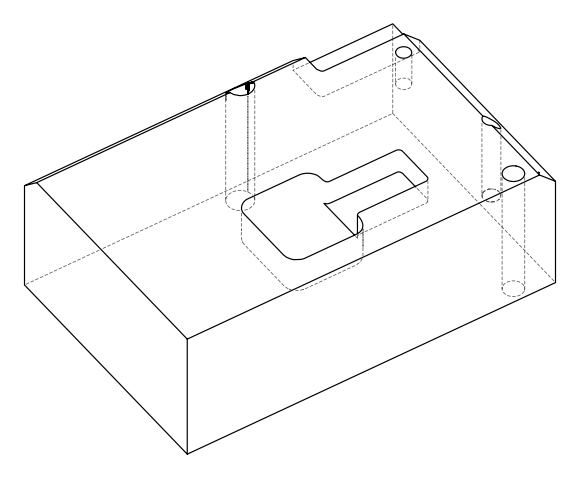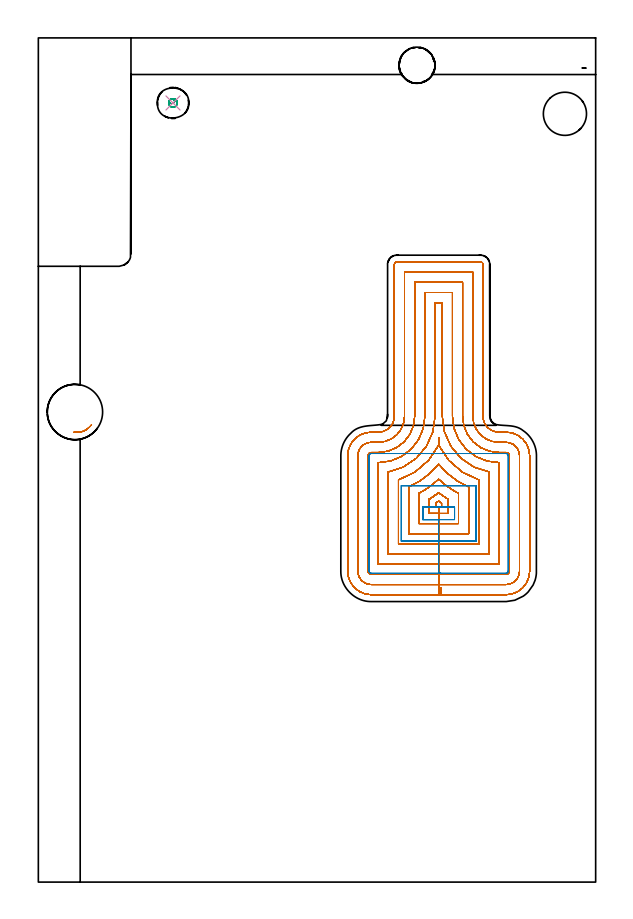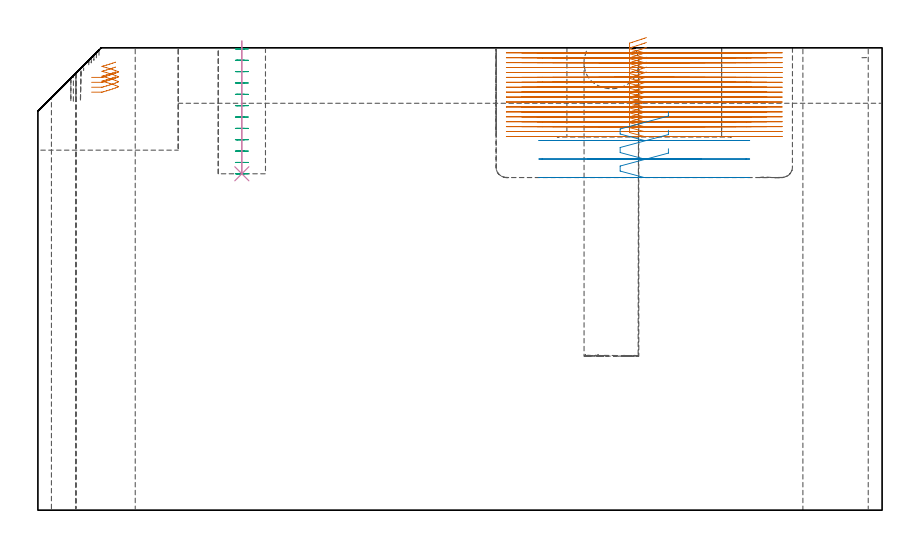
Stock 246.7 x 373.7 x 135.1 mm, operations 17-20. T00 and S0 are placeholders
(PLAN: 20 operations, 16 tool changes, 132.9 min)
(1 SPOT_DRILL | STEP1HOLE | NXT0321_9005460120000 | 0.05 min | 182 mm3)
(2 SPOT_DRILL_1 | STEP1HOLE_1 | NXT0321_9005460120000 | 0.05 min | 183 mm3)
(3 SPOT_DRILL_2 | STEP1POCKET | NXT0321_9005460120000 | 0.03 min | 3 mm3)
(4 DRILL_BLIND_HOLE_INTO_CENTER | STEP1HOLE | NXT0301_092 | 0.08 min | 1730 mm3)
(5 GUN_DRILL_THROUGH_HOLE | STEP1HOLE | UGT0307_009 | 0.67 min | 13352 mm3)
(6 DRILL_TO_ENLARGE_THROUGH_HOLE | STEP1HOLE | UGT0301_258 | 0.58 min | 23397 mm3)
(7 DRILL_BLIND_HOLE_INTO_CENTER_1 | STEP1HOLE_1 | NXT0301_035 | 0.05 min | 208 mm3)
(8 GUN_DRILL_THROUGH_HOLE_1 | STEP1HOLE_1 | UGT0307_002 | 0.61 min | 3529 mm3)
(9 SPADE_DRILL_TO_ENLARGE_THROUGH_HOLE | STEP1HOLE_1 | UGT0306_006 | 0.57 min | 21522 mm3)
(10 DRILL_TO_ENLARGE_THROUGH_HOLE_1 | STEP1HOLE_1 | UGT0301_058 | 0.59 min | 38191 mm3)
(11 DRILL_BLIND_HOLE_INTO_CENTER_2 | STEP1POCKET | NXT0301_065 | 0.37 min | 6148 mm3)
(12 DRILL_TO_ENLARGE_BLIND_HOLE | STEP1POCKET | UGT0301_375 | 0.37 min | 9744 mm3)
(13 BORE_BLIND_HOLE | STEP1POCKET | UGT0332_065 | 0.37 min | 2192 mm3)
(14 AREA_MILL | FG_CHAMFER_SURFACE | UGT0205_001 | 10.01 min | 27085 mm3)
(15 AREA_MILL_1 | FG_CHAMFER_SURFACE_1 | UGT0205_001 | 15.01 min | 46143 mm3)
(16 MILL_CORNER_NOTCH_RECTANGULAR | CORNER_NOTCH_RECTANGULAR | NXT0201_013 | Follow Part, ap 2.5, ae 75% | 17.71 min | 121466 mm3)
(17 MILL_OPEN_POCKET | POCKET_OPEN | NXT0201_008 | Follow Part, ap 1.5, ae 75% | 81.84 min | 259077 mm3)
(18 MILL_RECTANGULAR_POCKET | POCKET_RECTANGULAR_STRAIGHT | NXT0201_007 | Follow Part, ap 6.25, ae 75% | 2.84 min | 78554 mm3)
(19 MILL_BLIND_HOLE_FROM_SOLID_MATERIAL | STEP1POCKET_1 | NXT0201_013 | Spiral | 0.92 min | 5491 mm3)
(20 BORE_BLIND_HOLE_1 | STEP1POCKET_1 | UGT0332_073 | 0.16 min | 3 mm3)
(TOOL NXT0321_9005460120000 | NC Spot Drill, 142deg, 12mm, Carbide, Uncoated | D12 PA142 FL30 Z2)
(TOOL NXT0301_092 | Carbide Drill 12.1mm [860.1-1210-061A1-MM 2214] | D12.1 PA140 FL77 Z2)
(TOOL UGT0307_009 | Gun Drill 12 mm | D12 PA130 FL24 Z1)
(TOOL UGT0301_258 | Twist Drill 19.1 mm | D19.1 PA118 FL140 Z2)
(TOOL NXT0301_035 | Carbide Drill 6.4mm [860.1-0640-032A1-MM 2214] | D6.4 PA140 FL53 Z2)
(TOOL UGT0307_002 | Gun Drill 6 mm | D6 PA130 FL24 Z1)
(TOOL UGT0306_006 | Spade Drill 15.5mm | D15.5 PA132 FL10 Z2)
(TOOL UGT0301_058 | Twist Drill 24.5 mm | D24.5 PA118 FL160 Z2)
(TOOL NXT0301_065 | Carbide Drill 9.4mm [860.1-0940-075A1-MM 2214] | D9.4 PA140 FL98 Z2)
(TOOL UGT0301_375 | Twist Drill Flat Bottom 15 mm | D15 PA180 FL120 Z2)
(TOOL UGT0332_065 | 16 mm Boring Bar Slip Fit | D16)
(TOOL UGT0205_001 | Chamfer Mill 20 x 3 x 45 deg. | D20 FL50 Z2)
(TOOL NXT0201_013 | ENDMILL 10mm | D10 FL30 Z4)
(TOOL NXT0201_008 | ENDMILL 6mm [2P460-0600-NA 1630] | D6 FL26 Z6)
(TOOL NXT0201_007 | ENDMILL 25mm [R216.25-25050GCK54P 1620] | D25 R3 FL54 Z5)
(TOOL UGT0332_073 | 13.8 mm Rough Boring Bar | D13.8)
(OP 17 MILL_OPEN_POCKET)
G17 G21 G94 G90
T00 M6
G54
G17 G0 G90 X177.825 Y171.922 S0 M3
G43 Z145.1 H1
Z138.1
G94 G1 X177.199 Y172.414 Z137.886 F250.
X176.471 Y171.841 Z137.638
X175.101 Y170.851 Z137.185
X173.693 Y169.915 Z136.732
X172.9 Y169.434 Z136.484
Y163.2 Z134.813
X177.2 Z133.661
Y166.2
X178.5 F500.
Y167.781
G2 X177.199 Y168.67 R46.
X175.9 Y167.782 R46.
G1 Y166.2
X177.2
Y163.2
X181.5
Y169.433
G2 X177.199 Y172.414 R43.
X172.9 Y169.434 R43.
G1 Y163.2
X177.2
Y158.7
X186.
Y172.061
G2 X177.199 Y178.366 R38.5
X168.4 Y172.062 R38.5
G1 Y158.7
X177.2
Y154.2
X190.5
Y174.908
G2 X177.2 Y185.023 R34.
X163.9 Y174.909 R34.
G1 Y154.2
X177.2
Y149.7
X195.
Y178.042
G2 X177.2 Y193.445 R29.5
G1 Y196.773
Y193.445
G2 X159.4 Y178.043 R29.5
G1 Y149.7
X177.2
Y145.2
X199.5
Y181.572
G2 X178.8 Y206.2 R25.
G1 Y256.5
X175.6
Y206.2
G2 X154.9 Y181.573 R25.
G1 Y145.2
X177.2
Y140.7
X204.
Y185.7
G2 X183.3 Y206.2 R20.5
G1 Y261.
X171.1
Y206.2
G2 X150.601 Y185.7 R20.5
G1 X150.4
Y140.7
X177.2
Y136.2
X207.
G3 X208.5 Y137.7 R1.5
G1 Y188.7
G3 X207. Y190.2 R1.5
G1 X203.8
G2 X187.8 Y206.2 R16.
G1 Y265.5
X166.6
Y206.2
G2 X150.601 Y190.2 R16.
G1 X147.4
G3 X145.9 Y188.7 R1.5
G1 Y137.7
G3 X147.4 Y136.2 R1.5
G1 X177.2
Y131.7
X207.
G3 X213. Y137.7 R6.
G1 Y188.7
G3 X207. Y194.7 R6.
G1 X203.8
G2 X192.3 Y206.2 R11.5
G1 Y270.
X162.1
Y206.2
G2 X150.6 Y194.7 R11.5
G1 X147.4
G3 X141.4 Y188.7 R6.
G1 Y137.7
G3 X147.4 Y131.7 R6.
G1 X177.2
Y127.2
X207.
G3 X217.5 Y137.7 R10.5
G1 Y188.7
G3 X207. Y199.2 R10.5
G1 X203.8
G2 X196.8 Y206.2 R7.
G1 Y273.5
G3 X195.8 Y274.5 R1.
G1 X158.6
G3 X157.6 Y273.5 R1.
G1 Y206.2
G2 X150.6 Y199.2 R7.
G1 X147.4
G3 X136.9 Y188.7 R10.5
G1 Y137.7
G3 X147.4 Y127.2 R10.5
G1 X177.2
X178.2
Y130.2 F250.
G0 X177.825 Y171.922 Z136.661
G1 X177.199 Y172.414 Z136.448
X176.471 Y171.841 Z136.199
X175.101 Y170.851 Z135.746
X173.693 Y169.915 Z135.293
X172.9 Y169.434 Z135.045
Y163.2 Z133.374
X177.2 Z132.222
Y166.2
X178.5 F500.
Y167.781
G2 X177.199 Y168.67 R46.
X175.9 Y167.782 R46.
G1 Y166.2
X177.2
Y163.2
X181.5
Y169.433
G2 X177.199 Y172.414 R43.
X172.9 Y169.434 R43.
G1 Y163.2
X177.2
Y158.7
X186.
Y172.061
G2 X177.199 Y178.366 R38.5
X168.4 Y172.062 R38.5
G1 Y158.7
X177.2
Y154.2
X190.5
Y174.908
G2 X177.2 Y185.023 R34.
X163.9 Y174.909 R34.
G1 Y154.2
X177.2
Y149.7
X195.
Y178.042
G2 X177.2 Y193.445 R29.5
G1 Y196.773
Y193.445
G2 X159.4 Y178.043 R29.5
G1 Y149.7
X177.2
Y145.2
X199.5
Y181.572
G2 X178.8 Y206.2 R25.
G1 Y256.5
X175.6
Y206.2
G2 X154.9 Y181.573 R25.
G1 Y145.2
X177.2
Y140.7
X204.
Y185.7
G2 X183.3 Y206.2 R20.5
G1 Y261.
X171.1
Y206.2
G2 X150.601 Y185.7 R20.5
G1 X150.4
Y140.7
X177.2
Y136.2
X207.
G3 X208.5 Y137.7 R1.5
G1 Y188.7
G3 X207. Y190.2 R1.5
G1 X203.8
G2 X187.8 Y206.2 R16.
G1 Y265.5
X166.6
Y206.2
G2 X150.601 Y190.2 R16.
G1 X147.4
G3 X145.9 Y188.7 R1.5
G1 Y137.7
G3 X147.4 Y136.2 R1.5
G1 X177.2
Y131.7
X207.
G3 X213. Y137.7 R6.
G1 Y188.7
G3 X207. Y194.7 R6.
G1 X203.8
G2 X192.3 Y206.2 R11.5
G1 Y270.
X162.1
Y206.2
G2 X150.6 Y194.7 R11.5
G1 X147.4
G3 X141.4 Y188.7 R6.
G1 Y137.7
G3 X147.4 Y131.7 R6.
G1 X177.2
Y127.2
X207.
G3 X217.5 Y137.7 R10.5
G1 Y188.7
G3 X207. Y199.2 R10.5
G1 X203.8
G2 X196.8 Y206.2 R7.
G1 Y273.5
G3 X195.8 Y274.5 R1.
G1 X158.6
G3 X157.6 Y273.5 R1.
G1 Y206.2
G2 X150.6 Y199.2 R7.
G1 X147.4
G3 X136.9 Y188.7 R10.5
G1 Y137.7
G3 X147.4 Y127.2 R10.5
G1 X177.2
X178.2
Y130.2 F250.
G0 X177.825 Y171.922 Z135.222
G1 X177.199 Y172.414 Z135.009
X176.471 Y171.841 Z134.76
X175.101 Y170.851 Z134.307
X173.693 Y169.915 Z133.854
X172.9 Y169.434 Z133.606
Y163.2 Z131.935
X177.2 Z130.783
Y166.2
X178.5 F500.
Y167.781
G2 X177.199 Y168.67 R46.
X175.9 Y167.782 R46.
G1 Y166.2
X177.2
Y163.2
X181.5
Y169.433
G2 X177.199 Y172.414 R43.
X172.9 Y169.434 R43.
G1 Y163.2
X177.2
Y158.7
X186.
Y172.061
G2 X177.199 Y178.366 R38.5
X168.4 Y172.062 R38.5
G1 Y158.7
X177.2
Y154.2
X190.5
Y174.908
G2 X177.2 Y185.023 R34.
X163.9 Y174.909 R34.
G1 Y154.2
X177.2
Y149.7
X195.
Y178.042
G2 X177.2 Y193.445 R29.5
G1 Y196.773
Y193.445
G2 X159.4 Y178.043 R29.5
G1 Y149.7
X177.2
Y145.2
X199.5
Y181.572
G2 X178.8 Y206.2 R25.
G1 Y256.5
X175.6
Y206.2
G2 X154.9 Y181.573 R25.
G1 Y145.2
X177.2
Y140.7
X204.
Y185.7
G2 X183.3 Y206.2 R20.5
G1 Y261.
X171.1
Y206.2
G2 X150.601 Y185.7 R20.5
G1 X150.4
Y140.7
X177.2
Y136.2
X207.
G3 X208.5 Y137.7 R1.5
G1 Y188.7
G3 X207. Y190.2 R1.5
G1 X203.8
G2 X187.8 Y206.2 R16.
G1 Y265.5
X166.6
Y206.2
G2 X150.601 Y190.2 R16.
G1 X147.4
G3 X145.9 Y188.7 R1.5
G1 Y137.7
G3 X147.4 Y136.2 R1.5
G1 X177.2
Y131.7
X207.
G3 X213. Y137.7 R6.
G1 Y188.7
G3 X207. Y194.7 R6.
G1 X203.8
G2 X192.3 Y206.2 R11.5
G1 Y270.
X162.1
Y206.2
G2 X150.6 Y194.7 R11.5
G1 X147.4
G3 X141.4 Y188.7 R6.
G1 Y137.7
G3 X147.4 Y131.7 R6.
G1 X177.2
Y127.2
X207.
G3 X217.5 Y137.7 R10.5
G1 Y188.7
G3 X207. Y199.2 R10.5
G1 X203.8
G2 X196.8 Y206.2 R7.
G1 Y273.5
G3 X195.8 Y274.5 R1.
G1 X158.6
G3 X157.6 Y273.5 R1.
G1 Y206.2
G2 X150.6 Y199.2 R7.
G1 X147.4
G3 X136.9 Y188.7 R10.5
G1 Y137.7
G3 X147.4 Y127.2 R10.5
G1 X177.2
X178.2
Y130.2 F250.
G0 X177.825 Y171.922 Z133.783
G1 X177.199 Y172.414 Z133.57
X176.471 Y171.841 Z133.321
X175.101 Y170.851 Z132.868
X173.693 Y169.915 Z132.416
X172.9 Y169.434 Z132.167
Y163.2 Z130.497
X177.2 Z129.344
Y166.2
X178.5 F500.
Y167.781
G2 X177.199 Y168.67 R46.
X175.9 Y167.782 R46.
G1 Y166.2
X177.2
Y163.2
X181.5
Y169.433
G2 X177.199 Y172.414 R43.
X172.9 Y169.434 R43.
G1 Y163.2
X177.2
Y158.7
X186.
Y172.061
G2 X177.199 Y178.366 R38.5
X168.4 Y172.062 R38.5
G1 Y158.7
X177.2
Y154.2
X190.5
Y174.908
G2 X177.2 Y185.023 R34.
X163.9 Y174.909 R34.
G1 Y154.2
X177.2
Y149.7
X195.
Y178.042
G2 X177.2 Y193.445 R29.5
G1 Y196.773
Y193.445
G2 X159.4 Y178.043 R29.5
G1 Y149.7
X177.2
Y145.2
X199.5
Y181.572
G2 X178.8 Y206.2 R25.
G1 Y256.5
X175.6
Y206.2
G2 X154.9 Y181.573 R25.
G1 Y145.2
X177.2
Y140.7
X204.
Y185.7
G2 X183.3 Y206.2 R20.5
G1 Y261.
X171.1
Y206.2
G2 X150.601 Y185.7 R20.5
G1 X150.4
Y140.7
X177.2
Y136.2
X207.
G3 X208.5 Y137.7 R1.5
G1 Y188.7
G3 X207. Y190.2 R1.5
G1 X203.8
G2 X187.8 Y206.2 R16.
G1 Y265.5
X166.6
Y206.2
G2 X150.601 Y190.2 R16.
G1 X147.4
G3 X145.9 Y188.7 R1.5
G1 Y137.7
G3 X147.4 Y136.2 R1.5
G1 X177.2
Y131.7
X207.
G3 X213. Y137.7 R6.
G1 Y188.7
G3 X207. Y194.7 R6.
G1 X203.8
G2 X192.3 Y206.2 R11.5
G1 Y270.
X162.1
Y206.2
G2 X150.6 Y194.7 R11.5
G1 X147.4
G3 X141.4 Y188.7 R6.
G1 Y137.7
G3 X147.4 Y131.7 R6.
G1 X177.2
Y127.2
X207.
G3 X217.5 Y137.7 R10.5
G1 Y188.7
G3 X207. Y199.2 R10.5
G1 X203.8
G2 X196.8 Y206.2 R7.
G1 Y273.5
G3 X195.8 Y274.5 R1.
G1 X158.6
G3 X157.6 Y273.5 R1.
G1 Y206.2
G2 X150.6 Y199.2 R7.
G1 X147.4
G3 X136.9 Y188.7 R10.5
G1 Y137.7
G3 X147.4 Y127.2 R10.5
G1 X177.2
X178.2
Y130.2 F250.
G0 X177.825 Y171.922 Z132.344
G1 X177.199 Y172.414 Z132.131
X176.471 Y171.841 Z131.882
X175.101 Y170.851 Z131.43
X173.693 Y169.915 Z130.977
X172.9 Y169.434 Z130.728
Y163.2 Z129.058
X177.2 Z127.905
Y166.2
X178.5 F500.
Y167.781
G2 X177.199 Y168.67 R46.
X175.9 Y167.782 R46.
G1 Y166.2
X177.2
Y163.2
X181.5
Y169.433
G2 X177.199 Y172.414 R43.
X172.9 Y169.434 R43.
G1 Y163.2
X177.2
Y158.7
X186.
Y172.061
G2 X177.199 Y178.366 R38.5
X168.4 Y172.062 R38.5
G1 Y158.7
X177.2
Y154.2
X190.5
Y174.908
G2 X177.2 Y185.023 R34.
X163.9 Y174.909 R34.
G1 Y154.2
X177.2
Y149.7
X195.
Y178.042
G2 X177.2 Y193.445 R29.5
G1 Y196.773
Y193.445
G2 X159.4 Y178.043 R29.5
G1 Y149.7
X177.2
Y145.2
X199.5
Y181.572
G2 X178.8 Y206.2 R25.
G1 Y256.5
X175.6
Y206.2
G2 X154.9 Y181.573 R25.
G1 Y145.2
X177.2
Y140.7
X204.
Y185.7
G2 X183.3 Y206.2 R20.5
G1 Y261.
X171.1
Y206.2
G2 X150.601 Y185.7 R20.5
G1 X150.4
Y140.7
X177.2
Y136.2
X207.
G3 X208.5 Y137.7 R1.5
G1 Y188.7
G3 X207. Y190.2 R1.5
G1 X203.8
G2 X187.8 Y206.2 R16.
G1 Y265.5
X166.6
Y206.2
G2 X150.601 Y190.2 R16.
G1 X147.4
G3 X145.9 Y188.7 R1.5
G1 Y137.7
G3 X147.4 Y136.2 R1.5
G1 X177.2
Y131.7
X207.
G3 X213. Y137.7 R6.
G1 Y188.7
G3 X207. Y194.7 R6.
G1 X203.8
G2 X192.3 Y206.2 R11.5
G1 Y270.
X162.1
Y206.2
G2 X150.6 Y194.7 R11.5
G1 X147.4
G3 X141.4 Y188.7 R6.
G1 Y137.7
G3 X147.4 Y131.7 R6.
G1 X177.2
Y127.2
X207.
G3 X217.5 Y137.7 R10.5
G1 Y188.7
G3 X207. Y199.2 R10.5
G1 X203.8
G2 X196.8 Y206.2 R7.
G1 Y273.5
G3 X195.8 Y274.5 R1.
G1 X158.6
G3 X157.6 Y273.5 R1.
G1 Y206.2
G2 X150.6 Y199.2 R7.
G1 X147.4
G3 X136.9 Y188.7 R10.5
G1 Y137.7
G3 X147.4 Y127.2 R10.5
G1 X177.2
X178.2
Y130.2 F250.
G0 X177.825 Y171.922 Z130.905
G1 X177.199 Y172.414 Z130.692
X176.471 Y171.841 Z130.444
X175.101 Y170.851 Z129.991
X173.693 Y169.915 Z129.538
X172.9 Y169.434 Z129.289
Y163.2 Z127.619
X177.2 Z126.467
Y166.2
X178.5 F500.
Y167.781
G2 X177.199 Y168.67 R46.
X175.9 Y167.782 R46.
G1 Y166.2
X177.2
Y163.2
X181.5
Y169.433
G2 X177.199 Y172.414 R43.
X172.9 Y169.434 R43.
G1 Y163.2
X177.2
Y158.7
X186.
Y172.061
G2 X177.199 Y178.366 R38.5
X168.4 Y172.062 R38.5
G1 Y158.7
X177.2
Y154.2
X190.5
Y174.908
G2 X177.2 Y185.023 R34.
X163.9 Y174.909 R34.
G1 Y154.2
X177.2
Y149.7
X195.
Y178.042
G2 X177.2 Y193.445 R29.5
G1 Y196.773
Y193.445
G2 X159.4 Y178.043 R29.5
G1 Y149.7
X177.2
Y145.2
X199.5
Y181.572
G2 X178.8 Y206.2 R25.
G1 Y256.5
X175.6
Y206.2
G2 X154.9 Y181.573 R25.
G1 Y145.2
X177.2
Y140.7
X204.
Y185.7
G2 X183.3 Y206.2 R20.5
G1 Y261.
X171.1
Y206.2
G2 X150.601 Y185.7 R20.5
G1 X150.4
Y140.7
X177.2
Y136.2
X207.
G3 X208.5 Y137.7 R1.5
G1 Y188.7
G3 X207. Y190.2 R1.5
G1 X203.8
G2 X187.8 Y206.2 R16.
G1 Y265.5
X166.6
Y206.2
G2 X150.601 Y190.2 R16.
G1 X147.4
G3 X145.9 Y188.7 R1.5
G1 Y137.7
G3 X147.4 Y136.2 R1.5
G1 X177.2
Y131.7
X207.
G3 X213. Y137.7 R6.
G1 Y188.7
G3 X207. Y194.7 R6.
G1 X203.8
G2 X192.3 Y206.2 R11.5
G1 Y270.
X162.1
Y206.2
G2 X150.6 Y194.7 R11.5
G1 X147.4
G3 X141.4 Y188.7 R6.
G1 Y137.7
G3 X147.4 Y131.7 R6.
G1 X177.2
Y127.2
X207.
G3 X217.5 Y137.7 R10.5
G1 Y188.7
G3 X207. Y199.2 R10.5
G1 X203.8
G2 X196.8 Y206.2 R7.
G1 Y273.5
G3 X195.8 Y274.5 R1.
G1 X158.6
G3 X157.6 Y273.5 R1.
G1 Y206.2
G2 X150.6 Y199.2 R7.
G1 X147.4
G3 X136.9 Y188.7 R10.5
G1 Y137.7
G3 X147.4 Y127.2 R10.5
G1 X177.2
X178.2
Y130.2 F250.
G0 X177.825 Y171.922 Z129.467
G1 X177.199 Y172.414 Z129.253
X176.471 Y171.841 Z129.005
X175.101 Y170.851 Z128.552
X173.693 Y169.915 Z128.099
X172.9 Y169.434 Z127.85
Y163.2 Z126.18
X177.2 Z125.028
Y166.2
X178.5 F500.
Y167.781
G2 X177.199 Y168.67 R46.
X175.9 Y167.782 R46.
G1 Y166.2
X177.2
Y163.2
X181.5
Y169.433
G2 X177.199 Y172.414 R43.
X172.9 Y169.434 R43.
G1 Y163.2
X177.2
Y158.7
X186.
Y172.061
G2 X177.199 Y178.366 R38.5
X168.4 Y172.062 R38.5
G1 Y158.7
X177.2
Y154.2
X190.5
Y174.908
G2 X177.2 Y185.023 R34.
X163.9 Y174.909 R34.
G1 Y154.2
X177.2
Y149.7
X195.
Y178.042
G2 X177.2 Y193.445 R29.5
G1 Y196.773
Y193.445
G2 X159.4 Y178.043 R29.5
G1 Y149.7
X177.2
Y145.2
X199.5
Y181.572
G2 X178.8 Y206.2 R25.
G1 Y256.5
X175.6
Y206.2
G2 X154.9 Y181.573 R25.
G1 Y145.2
X177.2
Y140.7
X204.
Y185.7
G2 X183.3 Y206.2 R20.5
G1 Y261.
X171.1
Y206.2
G2 X150.601 Y185.7 R20.5
G1 X150.4
Y140.7
X177.2
Y136.2
X207.
G3 X208.5 Y137.7 R1.5
G1 Y188.7
G3 X207. Y190.2 R1.5
G1 X203.8
G2 X187.8 Y206.2 R16.
G1 Y265.5
X166.6
Y206.2
G2 X150.601 Y190.2 R16.
G1 X147.4
G3 X145.9 Y188.7 R1.5
G1 Y137.7
G3 X147.4 Y136.2 R1.5
G1 X177.2
Y131.7
X207.
G3 X213. Y137.7 R6.
G1 Y188.7
G3 X207. Y194.7 R6.
G1 X203.8
G2 X192.3 Y206.2 R11.5
G1 Y270.
X162.1
Y206.2
G2 X150.6 Y194.7 R11.5
G1 X147.4
G3 X141.4 Y188.7 R6.
G1 Y137.7
G3 X147.4 Y131.7 R6.
G1 X177.2
Y127.2
X207.
G3 X217.5 Y137.7 R10.5
G1 Y188.7
G3 X207. Y199.2 R10.5
G1 X203.8
G2 X196.8 Y206.2 R7.
G1 Y273.5
G3 X195.8 Y274.5 R1.
G1 X158.6
G3 X157.6 Y273.5 R1.
G1 Y206.2
G2 X150.6 Y199.2 R7.
G1 X147.4
G3 X136.9 Y188.7 R10.5
G1 Y137.7
G3 X147.4 Y127.2 R10.5
G1 X177.2
X178.2
Y130.2 F250.
G0 X177.825 Y171.922 Z128.028
G1 X177.199 Y172.414 Z127.814
X176.471 Y171.841 Z127.566
X175.101 Y170.851 Z127.113
X173.693 Y169.915 Z126.66
X172.9 Y169.434 Z126.412
Y163.2 Z124.741
X177.2 Z123.589
Y166.2
X178.5 F500.
Y167.781
G2 X177.199 Y168.67 R46.
X175.9 Y167.782 R46.
G1 Y166.2
X177.2
Y163.2
X181.5
Y169.433
G2 X177.199 Y172.414 R43.
X172.9 Y169.434 R43.
G1 Y163.2
X177.2
Y158.7
X186.
Y172.061
G2 X177.199 Y178.366 R38.5
X168.4 Y172.062 R38.5
G1 Y158.7
X177.2
Y154.2
X190.5
Y174.908
G2 X177.2 Y185.023 R34.
X163.9 Y174.909 R34.
G1 Y154.2
X177.2
Y149.7
X195.
Y178.042
G2 X177.2 Y193.445 R29.5
G1 Y196.773
Y193.445
G2 X159.4 Y178.043 R29.5
G1 Y149.7
X177.2
Y145.2
X199.5
Y181.572
G2 X178.8 Y206.2 R25.
G1 Y256.5
X175.6
Y206.2
G2 X154.9 Y181.573 R25.
G1 Y145.2
X177.2
Y140.7
X204.
Y185.7
G2 X183.3 Y206.2 R20.5
G1 Y261.
X171.1
Y206.2
G2 X150.601 Y185.7 R20.5
G1 X150.4
Y140.7
X177.2
Y136.2
X207.
G3 X208.5 Y137.7 R1.5
G1 Y188.7
G3 X207. Y190.2 R1.5
G1 X203.8
G2 X187.8 Y206.2 R16.
G1 Y265.5
X166.6
Y206.2
G2 X150.601 Y190.2 R16.
G1 X147.4
G3 X145.9 Y188.7 R1.5
G1 Y137.7
G3 X147.4 Y136.2 R1.5
G1 X177.2
Y131.7
X207.
G3 X213. Y137.7 R6.
G1 Y188.7
G3 X207. Y194.7 R6.
G1 X203.8
G2 X192.3 Y206.2 R11.5
G1 Y270.
X162.1
Y206.2
G2 X150.6 Y194.7 R11.5
G1 X147.4
G3 X141.4 Y188.7 R6.
G1 Y137.7
G3 X147.4 Y131.7 R6.
G1 X177.2
Y127.2
X207.
G3 X217.5 Y137.7 R10.5
G1 Y188.7
G3 X207. Y199.2 R10.5
G1 X203.8
G2 X196.8 Y206.2 R7.
G1 Y273.5
G3 X195.8 Y274.5 R1.
G1 X158.6
G3 X157.6 Y273.5 R1.
G1 Y206.2
G2 X150.6 Y199.2 R7.
G1 X147.4
G3 X136.9 Y188.7 R10.5
G1 Y137.7
G3 X147.4 Y127.2 R10.5
G1 X177.2
X178.2
Y130.2 F250.
G0 X177.825 Y171.922 Z126.589
G1 X177.199 Y172.414 Z126.375
X176.471 Y171.841 Z126.127
X175.101 Y170.851 Z125.674
X173.693 Y169.915 Z125.221
X172.9 Y169.434 Z124.973
Y163.2 Z123.302
X177.2 Z122.15
Y166.2
X178.5 F500.
Y167.781
G2 X177.199 Y168.67 R46.
X175.9 Y167.782 R46.
G1 Y166.2
X177.2
Y163.2
X181.5
Y169.433
G2 X177.199 Y172.414 R43.
X172.9 Y169.434 R43.
G1 Y163.2
X177.2
Y158.7
X186.
Y172.061
G2 X177.199 Y178.366 R38.5
X168.4 Y172.062 R38.5
G1 Y158.7
X177.2
Y154.2
X190.5
Y174.908
G2 X177.2 Y185.023 R34.
X163.9 Y174.909 R34.
G1 Y154.2
X177.2
Y149.7
X195.
Y178.042
G2 X177.2 Y193.445 R29.5
G1 Y196.773
Y193.445
G2 X159.4 Y178.043 R29.5
G1 Y149.7
X177.2
Y145.2
X199.5
Y181.572
G2 X178.8 Y206.2 R25.
G1 Y256.5
X175.6
Y206.2
G2 X154.9 Y181.573 R25.
G1 Y145.2
X177.2
Y140.7
X204.
Y185.7
G2 X183.3 Y206.2 R20.5
G1 Y261.
X171.1
Y206.2
G2 X150.6 Y185.7 R20.5
G1 X150.4
Y140.7
X177.2
Y136.2
X207.
G3 X208.5 Y137.7 R1.5
G1 Y188.7
G3 X207. Y190.2 R1.5
G1 X203.8
G2 X187.8 Y206.2 R16.
G1 Y265.5
X166.6
Y206.2
G2 X150.6 Y190.2 R16.
G1 X147.4
G3 X145.9 Y188.7 R1.5
G1 Y137.7
G3 X147.4 Y136.2 R1.5
G1 X177.2
Y131.7
X207.
G3 X213. Y137.7 R6.
G1 Y188.7
G3 X207. Y194.7 R6.
G1 X203.8
G2 X192.3 Y206.2 R11.5
G1 Y270.
X162.1
Y206.2
G2 X150.6 Y194.7 R11.5
G1 X147.4
G3 X141.4 Y188.7 R6.
G1 Y137.7
G3 X147.4 Y131.7 R6.
G1 X177.2
Y127.2
X207.
G3 X217.5 Y137.7 R10.5
G1 Y188.7
G3 X207. Y199.2 R10.5
G1 X203.8
G2 X196.8 Y206.2 R7.
G1 Y273.5
G3 X195.8 Y274.5 R1.
G1 X158.6
G3 X157.6 Y273.5 R1.
G1 Y206.2
G2 X150.6 Y199.2 R7.
G1 X147.4
G3 X136.9 Y188.7 R10.5
G1 Y137.7
G3 X147.4 Y127.2 R10.5
G1 X177.2
X178.2
Y130.2 F250.
G0 X177.825 Y171.922 Z125.15
G1 X177.199 Y172.414 Z124.937
X176.471 Y171.841 Z124.688
X175.101 Y170.851 Z124.235
X173.693 Y169.915 Z123.782
X172.9 Y169.434 Z123.534
Y163.2 Z121.863
X177.2 Z120.711
Y166.2
X178.5 F500.
Y167.781
G2 X177.199 Y168.67 R46.
X175.9 Y167.782 R46.
G1 Y166.2
X177.2
Y163.2
X181.5
Y169.433
G2 X177.199 Y172.414 R43.
X172.9 Y169.434 R43.
G1 Y163.2
X177.2
Y158.7
X186.
Y172.061
G2 X177.199 Y178.366 R38.5
X168.4 Y172.062 R38.5
G1 Y158.7
X177.2
Y154.2
X190.5
Y174.908
G2 X177.2 Y185.023 R34.
X163.9 Y174.909 R34.
G1 Y154.2
X177.2
Y149.7
X195.
Y178.042
G2 X177.2 Y193.445 R29.5
G1 Y196.773
Y193.445
G2 X159.4 Y178.043 R29.5
G1 Y149.7
X177.2
Y145.2
X199.5
Y181.572
G2 X178.8 Y206.2 R25.
G1 Y256.5
X175.6
Y206.2
G2 X154.9 Y181.573 R25.
G1 Y145.2
X177.2
Y140.7
X204.
Y185.7
G2 X183.3 Y206.2 R20.5
G1 Y261.
X171.1
Y206.2
G2 X150.6 Y185.7 R20.5
G1 X150.4
Y140.7
X177.2
Y136.2
X207.
G3 X208.5 Y137.7 R1.5
G1 Y188.7
G3 X207. Y190.2 R1.5
G1 X203.8
G2 X187.8 Y206.2 R16.
G1 Y265.5
X166.6
Y206.2
G2 X150.6 Y190.2 R16.
G1 X147.4
G3 X145.9 Y188.7 R1.5
G1 Y137.7
G3 X147.4 Y136.2 R1.5
G1 X177.2
Y131.7
X207.
G3 X213. Y137.7 R6.
G1 Y188.7
G3 X207. Y194.7 R6.
G1 X203.8
G2 X192.3 Y206.2 R11.5
G1 Y270.
X162.1
Y206.2
G2 X150.6 Y194.7 R11.5
G1 X147.4
G3 X141.4 Y188.7 R6.
G1 Y137.7
G3 X147.4 Y131.7 R6.
G1 X177.2
Y127.2
X207.
G3 X217.5 Y137.7 R10.5
G1 Y188.7
G3 X207. Y199.2 R10.5
G1 X203.8
G2 X196.8 Y206.2 R7.
G1 Y273.5
G3 X195.8 Y274.5 R1.
G1 X158.6
G3 X157.6 Y273.5 R1.
G1 Y206.2
G2 X150.6 Y199.2 R7.
G1 X147.4
G3 X136.9 Y188.7 R10.5
G1 Y137.7
G3 X147.4 Y127.2 R10.5
G1 X177.2
X178.2
Y130.2 F250.
G0 X177.825 Y171.922 Z123.711
G1 X177.199 Y172.414 Z123.498
X176.471 Y171.841 Z123.249
X175.101 Y170.851 Z122.796
X173.693 Y169.915 Z122.343
X172.9 Y169.434 Z122.095
Y163.2 Z120.424
X177.2 Z119.272
Y166.2
X178.5 F500.
Y167.781
G2 X177.199 Y168.67 R46.
X175.9 Y167.782 R46.
G1 Y166.2
X177.2
Y163.2
X181.5
Y169.433
G2 X177.199 Y172.414 R43.
X172.9 Y169.434 R43.
G1 Y163.2
X177.2
Y158.7
X186.
Y172.061
G2 X177.199 Y178.366 R38.5
X168.4 Y172.062 R38.5
G1 Y158.7
X177.2
Y154.2
X190.5
Y174.908
G2 X177.2 Y185.023 R34.
X163.9 Y174.909 R34.
G1 Y154.2
X177.2
Y149.7
X195.
Y178.042
G2 X177.2 Y193.445 R29.5
G1 Y196.773
Y193.445
G2 X159.4 Y178.043 R29.5
G1 Y149.7
X177.2
Y145.2
X199.5
Y181.572
G2 X178.8 Y206.2 R25.
G1 Y256.5
X175.6
Y206.2
G2 X154.9 Y181.573 R25.
G1 Y145.2
X177.2
Y140.7
X204.
Y185.7
G2 X183.3 Y206.2 R20.5
G1 Y261.
X171.1
Y206.2
G2 X150.6 Y185.7 R20.5
G1 X150.4
Y140.7
X177.2
Y136.2
X207.
G3 X208.5 Y137.7 R1.5
G1 Y188.7
G3 X207. Y190.2 R1.5
G1 X203.8
G2 X187.8 Y206.2 R16.
G1 Y265.5
X166.6
Y206.2
G2 X150.6 Y190.2 R16.
G1 X147.4
G3 X145.9 Y188.7 R1.5
G1 Y137.7
G3 X147.4 Y136.2 R1.5
G1 X177.2
Y131.7
X207.
G3 X213. Y137.7 R6.
G1 Y188.7
G3 X207. Y194.7 R6.
G1 X203.8
G2 X192.3 Y206.2 R11.5
G1 Y270.
X162.1
Y206.2
G2 X150.6 Y194.7 R11.5
G1 X147.4
G3 X141.4 Y188.7 R6.
G1 Y137.7
G3 X147.4 Y131.7 R6.
G1 X177.2
Y127.2
X207.
G3 X217.5 Y137.7 R10.5
G1 Y188.7
G3 X207. Y199.2 R10.5
G1 X203.8
G2 X196.8 Y206.2 R7.
G1 Y273.5
G3 X195.8 Y274.5 R1.
G1 X158.6
G3 X157.6 Y273.5 R1.
G1 Y206.2
G2 X150.6 Y199.2 R7.
G1 X147.4
G3 X136.9 Y188.7 R10.5
G1 Y137.7
G3 X147.4 Y127.2 R10.5
G1 X177.2
X178.2
Y130.2 F250.
G0 X177.825 Y171.922 Z122.272
G1 X177.199 Y172.414 Z122.059
X176.471 Y171.841 Z121.81
X175.101 Y170.851 Z121.357
X173.693 Y169.915 Z120.904
X172.9 Y169.434 Z120.656
Y163.2 Z118.985
X177.2 Z117.833
Y166.2
X178.5 F500.
Y167.781
G2 X177.199 Y168.67 R46.
X175.9 Y167.782 R46.
G1 Y166.2
X177.2
Y163.2
X181.5
Y169.433
G2 X177.199 Y172.414 R43.
X172.9 Y169.434 R43.
G1 Y163.2
X177.2
Y158.7
X186.
Y172.061
G2 X177.199 Y178.366 R38.5
X168.4 Y172.062 R38.5
G1 Y158.7
X177.2
Y154.2
X190.5
Y174.908
G2 X177.2 Y185.023 R34.
X163.9 Y174.909 R34.
G1 Y154.2
X177.2
Y149.7
X195.
Y178.042
G2 X177.2 Y193.445 R29.5
G1 Y196.773
Y193.445
G2 X159.4 Y178.043 R29.5
G1 Y149.7
X177.2
Y145.2
X199.5
Y181.572
G2 X178.8 Y206.2 R25.
G1 Y256.5
X175.6
Y206.2
G2 X154.9 Y181.573 R25.
G1 Y145.2
X177.2
Y140.7
X204.
Y185.7
G2 X183.3 Y206.2 R20.5
G1 Y261.
X171.1
Y206.2
G2 X150.601 Y185.7 R20.5
G1 X150.4
Y140.7
X177.2
Y136.2
X207.
G3 X208.5 Y137.7 R1.5
G1 Y188.7
G3 X207. Y190.2 R1.5
G1 X203.8
G2 X187.8 Y206.2 R16.
G1 Y265.5
X166.6
Y206.2
G2 X150.601 Y190.2 R16.
G1 X147.4
G3 X145.9 Y188.7 R1.5
G1 Y137.7
G3 X147.4 Y136.2 R1.5
G1 X177.2
Y131.7
X207.
G3 X213. Y137.7 R6.
G1 Y188.7
G3 X207. Y194.7 R6.
G1 X203.8
G2 X192.3 Y206.2 R11.5
G1 Y270.
X162.1
Y206.2
G2 X150.6 Y194.7 R11.5
G1 X147.4
G3 X141.4 Y188.7 R6.
G1 Y137.7
G3 X147.4 Y131.7 R6.
G1 X177.2
Y127.2
X207.
G3 X217.5 Y137.7 R10.5
G1 Y188.7
G3 X207. Y199.2 R10.5
G1 X203.8
G2 X196.8 Y206.2 R7.
G1 Y273.5
G3 X195.8 Y274.5 R1.
G1 X158.6
G3 X157.6 Y273.5 R1.
G1 Y206.2
G2 X150.6 Y199.2 R7.
G1 X147.4
G3 X136.9 Y188.7 R10.5
G1 Y137.7
G3 X147.4 Y127.2 R10.5
G1 X177.2
X178.2
Y130.2 F250.
G0 X177.825 Y171.922 Z120.833
G1 X177.199 Y172.414 Z120.62
X176.471 Y171.841 Z120.371
X175.101 Y170.851 Z119.918
X173.693 Y169.915 Z119.466
X172.9 Y169.434 Z119.217
Y163.2 Z117.547
X177.2 Z116.394
Y166.2
X178.5 F500.
Y167.781
G2 X177.199 Y168.67 R46.
X175.9 Y167.782 R46.
G1 Y166.2
X177.2
Y163.2
X181.5
Y169.433
G2 X177.199 Y172.414 R43.
X172.9 Y169.434 R43.
G1 Y163.2
X177.2
Y158.7
X186.
Y172.061
G2 X177.199 Y178.366 R38.5
X168.4 Y172.062 R38.5
G1 Y158.7
X177.2
Y154.2
X190.5
Y174.908
G2 X177.2 Y185.023 R34.
X163.9 Y174.909 R34.
G1 Y154.2
X177.2
Y149.7
X195.
Y178.042
G2 X177.2 Y193.445 R29.5
G1 Y196.773
Y193.445
G2 X159.4 Y178.043 R29.5
G1 Y149.7
X177.2
Y145.2
X199.5
Y181.572
G2 X178.8 Y206.2 R25.
G1 Y256.5
X175.6
Y206.2
G2 X154.9 Y181.573 R25.
G1 Y145.2
X177.2
Y140.7
X204.
Y185.7
G2 X183.3 Y206.2 R20.5
G1 Y261.
X171.1
Y206.2
G2 X150.6 Y185.7 R20.5
G1 X150.4
Y140.7
X177.2
Y136.2
X207.
G3 X208.5 Y137.7 R1.5
G1 Y188.7
G3 X207. Y190.2 R1.5
G1 X203.8
G2 X187.8 Y206.2 R16.
G1 Y265.5
X166.6
Y206.2
G2 X150.6 Y190.2 R16.
G1 X147.4
G3 X145.9 Y188.7 R1.5
G1 Y137.7
G3 X147.4 Y136.2 R1.5
G1 X177.2
Y131.7
X207.
G3 X213. Y137.7 R6.
G1 Y188.7
G3 X207. Y194.7 R6.
G1 X203.8
G2 X192.3 Y206.2 R11.5
G1 Y270.
X162.1
Y206.2
G2 X150.6 Y194.7 R11.5
G1 X147.4
G3 X141.4 Y188.7 R6.
G1 Y137.7
G3 X147.4 Y131.7 R6.
G1 X177.2
Y127.2
X207.
G3 X217.5 Y137.7 R10.5
G1 Y188.7
G3 X207. Y199.2 R10.5
G1 X203.8
G2 X196.8 Y206.2 R7.
G1 Y273.5
G3 X195.8 Y274.5 R1.
G1 X158.6
G3 X157.6 Y273.5 R1.
G1 Y206.2
G2 X150.6 Y199.2 R7.
G1 X147.4
G3 X136.9 Y188.7 R10.5
G1 Y137.7
G3 X147.4 Y127.2 R10.5
G1 X177.2
X178.2
Y130.2 F250.
G0 X177.825 Y171.922 Z119.394
G1 X177.199 Y172.414 Z119.181
X176.471 Y171.841 Z118.932
X175.101 Y170.851 Z118.48
X173.693 Y169.915 Z118.027
X172.9 Y169.434 Z117.778
Y163.2 Z116.108
X177.2 Z114.956
Y166.2
X178.5 F500.
Y167.781
G2 X177.199 Y168.67 R46.
X175.9 Y167.782 R46.
G1 Y166.2
X177.2
Y163.2
X181.5
Y169.433
G2 X177.199 Y172.414 R43.
X172.9 Y169.434 R43.
G1 Y163.2
X177.2
Y158.7
X186.
Y172.061
G2 X177.199 Y178.366 R38.5
X168.4 Y172.062 R38.5
G1 Y158.7
X177.2
Y154.2
X190.5
Y174.908
G2 X177.2 Y185.023 R34.
X163.9 Y174.909 R34.
G1 Y154.2
X177.2
Y149.7
X195.
Y178.042
G2 X177.2 Y193.445 R29.5
G1 Y196.773
Y193.445
G2 X159.4 Y178.043 R29.5
G1 Y149.7
X177.2
Y145.2
X199.5
Y181.572
G2 X178.8 Y206.2 R25.
G1 Y256.5
X175.6
Y206.2
G2 X154.9 Y181.573 R25.
G1 Y145.2
X177.2
Y140.7
X204.
Y185.7
G2 X183.3 Y206.2 R20.5
G1 Y261.
X171.1
Y206.2
G2 X150.6 Y185.7 R20.5
G1 X150.4
Y140.7
X177.2
Y136.2
X207.
G3 X208.5 Y137.7 R1.5
G1 Y188.7
G3 X207. Y190.2 R1.5
G1 X203.8
G2 X187.8 Y206.2 R16.
G1 Y265.5
X166.6
Y206.2
G2 X150.6 Y190.2 R16.
G1 X147.4
G3 X145.9 Y188.7 R1.5
G1 Y137.7
G3 X147.4 Y136.2 R1.5
G1 X177.2
Y131.7
X207.
G3 X213. Y137.7 R6.
G1 Y188.7
G3 X207. Y194.7 R6.
G1 X203.8
G2 X192.3 Y206.2 R11.5
G1 Y270.
X162.1
Y206.2
G2 X150.6 Y194.7 R11.5
G1 X147.4
G3 X141.4 Y188.7 R6.
G1 Y137.7
G3 X147.4 Y131.7 R6.
G1 X177.2
Y127.2
X207.
G3 X217.5 Y137.7 R10.5
G1 Y188.7
G3 X207. Y199.2 R10.5
G1 X203.8
G2 X196.8 Y206.2 R7.
G1 Y273.5
G3 X195.8 Y274.5 R1.
G1 X158.6
G3 X157.6 Y273.5 R1.
G1 Y206.2
G2 X150.6 Y199.2 R7.
G1 X147.4
G3 X136.9 Y188.7 R10.5
G1 Y137.7
G3 X147.4 Y127.2 R10.5
G1 X177.2
X178.2
Y130.2 F250.
G0 X177.825 Y171.922 Z117.956
G1 X177.199 Y172.414 Z117.742
X176.471 Y171.841 Z117.494
X175.101 Y170.851 Z117.041
X173.693 Y169.915 Z116.588
X172.9 Y169.434 Z116.339
Y163.2 Z114.669
X177.2 Z113.517
Y166.2
X178.5 F500.
Y167.781
G2 X177.199 Y168.67 R46.
X175.9 Y167.782 R46.
G1 Y166.2
X177.2
Y163.2
X181.5
Y169.433
G2 X177.199 Y172.414 R43.
X172.9 Y169.434 R43.
G1 Y163.2
X177.2
Y158.7
X186.
Y172.061
G2 X177.199 Y178.366 R38.5
X168.4 Y172.062 R38.5
G1 Y158.7
X177.2
Y154.2
X190.5
Y174.908
G2 X177.2 Y185.023 R34.
X163.9 Y174.909 R34.
G1 Y154.2
X177.2
Y149.7
X195.
Y178.042
G2 X177.2 Y193.445 R29.5
G1 Y196.773
Y193.445
G2 X159.4 Y178.043 R29.5
G1 Y149.7
X177.2
Y145.2
X199.5
Y181.572
G2 X178.8 Y206.2 R25.
G1 Y256.5
X175.6
Y206.2
G2 X154.9 Y181.573 R25.
G1 Y145.2
X177.2
Y140.7
X204.
Y185.7
G2 X183.3 Y206.2 R20.5
G1 Y261.
X171.1
Y206.2
G2 X150.6 Y185.7 R20.5
G1 X150.4
Y140.7
X177.2
Y136.2
X207.
G3 X208.5 Y137.7 R1.5
G1 Y188.7
G3 X207. Y190.2 R1.5
G1 X203.8
G2 X187.8 Y206.2 R16.
G1 Y265.5
X166.6
Y206.2
G2 X150.6 Y190.2 R16.
G1 X147.4
G3 X145.9 Y188.7 R1.5
G1 Y137.7
G3 X147.4 Y136.2 R1.5
G1 X177.2
Y131.7
X207.
G3 X213. Y137.7 R6.
G1 Y188.7
G3 X207. Y194.7 R6.
G1 X203.8
G2 X192.3 Y206.2 R11.5
G1 Y270.
X162.1
Y206.2
G2 X150.6 Y194.7 R11.5
G1 X147.4
G3 X141.4 Y188.7 R6.
G1 Y137.7
G3 X147.4 Y131.7 R6.
G1 X177.2
Y127.2
X207.
G3 X217.5 Y137.7 R10.5
G1 Y188.7
G3 X207. Y199.2 R10.5
G1 X203.8
G2 X196.8 Y206.2 R7.
G1 Y273.5
G3 X195.8 Y274.5 R1.
G1 X158.6
G3 X157.6 Y273.5 R1.
G1 Y206.2
G2 X150.6 Y199.2 R7.
G1 X147.4
G3 X136.9 Y188.7 R10.5
G1 Y137.7
G3 X147.4 Y127.2 R10.5
G1 X177.2
X178.2
Y130.2 F250.
G0 X177.825 Y171.922 Z116.517
G1 X177.199 Y172.414 Z116.303
X176.471 Y171.841 Z116.055
X175.101 Y170.851 Z115.602
X173.693 Y169.915 Z115.149
X172.9 Y169.434 Z114.9
Y163.2 Z113.23
X177.2 Z112.078
Y166.2
X178.5 F500.
Y167.781
G2 X177.199 Y168.67 R46.
X175.9 Y167.782 R46.
G1 Y166.2
X177.2
Y163.2
X181.5
Y169.433
G2 X177.199 Y172.414 R43.
X172.9 Y169.434 R43.
G1 Y163.2
X177.2
Y158.7
X186.
Y172.061
G2 X177.199 Y178.366 R38.5
X168.4 Y172.062 R38.5
G1 Y158.7
X177.2
Y154.2
X190.5
Y174.908
G2 X177.2 Y185.023 R34.
X163.9 Y174.909 R34.
G1 Y154.2
X177.2
Y149.7
X195.
Y178.042
G2 X177.2 Y193.445 R29.5
G1 Y196.773
Y193.445
G2 X159.4 Y178.043 R29.5
G1 Y149.7
X177.2
Y145.2
X199.5
Y181.572
G2 X178.8 Y206.2 R25.
G1 Y256.5
X175.6
Y206.2
G2 X154.9 Y181.573 R25.
G1 Y145.2
X177.2
Y140.7
X204.
Y185.7
G2 X183.3 Y206.2 R20.5
G1 Y261.
X171.1
Y206.2
G2 X150.6 Y185.7 R20.5
G1 X150.4
Y140.7
X177.2
Y136.2
X207.
G3 X208.5 Y137.7 R1.5
G1 Y188.7
G3 X207. Y190.2 R1.5
G1 X203.8
G2 X187.8 Y206.2 R16.
G1 Y265.5
X166.6
Y206.2
G2 X150.6 Y190.2 R16.
G1 X147.4
G3 X145.9 Y188.7 R1.5
G1 Y137.7
G3 X147.4 Y136.2 R1.5
G1 X177.2
Y131.7
X207.
G3 X213. Y137.7 R6.
G1 Y188.7
G3 X207. Y194.7 R6.
G1 X203.8
G2 X192.3 Y206.2 R11.5
G1 Y270.
X162.1
Y206.2
G2 X150.6 Y194.7 R11.5
G1 X147.4
G3 X141.4 Y188.7 R6.
G1 Y137.7
G3 X147.4 Y131.7 R6.
G1 X177.2
Y127.2
X207.
G3 X217.5 Y137.7 R10.5
G1 Y188.7
G3 X207. Y199.2 R10.5
G1 X203.8
G2 X196.8 Y206.2 R7.
G1 Y273.5
G3 X195.8 Y274.5 R1.
G1 X158.6
G3 X157.6 Y273.5 R1.
G1 Y206.2
G2 X150.6 Y199.2 R7.
G1 X147.4
G3 X136.9 Y188.7 R10.5
G1 Y137.7
G3 X147.4 Y127.2 R10.5
G1 X177.2
X178.2
Y130.2 F250.
G0 X177.825 Y171.922 Z115.078
G1 X177.199 Y172.414 Z114.864
X176.471 Y171.841 Z114.616
X175.101 Y170.851 Z114.163
X173.693 Y169.915 Z113.71
X172.9 Y169.434 Z113.462
Y163.2 Z111.791
X177.2 Z110.639
Y166.2
X178.5 F500.
Y167.781
G2 X177.199 Y168.67 R46.
X175.9 Y167.782 R46.
G1 Y166.2
X177.2
Y163.2
X181.5
Y169.433
G2 X177.199 Y172.414 R43.
X172.9 Y169.434 R43.
G1 Y163.2
X177.2
Y158.7
X186.
Y172.061
G2 X177.199 Y178.366 R38.5
X168.4 Y172.062 R38.5
G1 Y158.7
X177.2
Y154.2
X190.5
Y174.908
G2 X177.2 Y185.023 R34.
X163.9 Y174.909 R34.
G1 Y154.2
X177.2
Y149.7
X195.
Y178.042
G2 X177.2 Y193.445 R29.5
G1 Y196.773
Y193.445
G2 X159.4 Y178.043 R29.5
G1 Y149.7
X177.2
Y145.2
X199.5
Y181.572
G2 X178.8 Y206.2 R25.
G1 Y256.5
X175.6
Y206.2
G2 X154.9 Y181.573 R25.
G1 Y145.2
X177.2
Y140.7
X204.
Y185.7
G2 X183.3 Y206.2 R20.5
G1 Y261.
X171.1
Y206.2
G2 X150.6 Y185.7 R20.5
G1 X150.4
Y140.7
X177.2
Y136.2
X207.
G3 X208.5 Y137.7 R1.5
G1 Y188.7
G3 X207. Y190.2 R1.5
G1 X203.8
G2 X187.8 Y206.2 R16.
G1 Y265.5
X166.6
Y206.2
G2 X150.6 Y190.2 R16.
G1 X147.4
G3 X145.9 Y188.7 R1.5
G1 Y137.7
G3 X147.4 Y136.2 R1.5
G1 X177.2
Y131.7
X207.
G3 X213. Y137.7 R6.
G1 Y188.7
G3 X207. Y194.7 R6.
G1 X203.8
G2 X192.3 Y206.2 R11.5
G1 Y270.
X162.1
Y206.2
G2 X150.6 Y194.7 R11.5
G1 X147.4
G3 X141.4 Y188.7 R6.
G1 Y137.7
G3 X147.4 Y131.7 R6.
G1 X177.2
Y127.2
X207.
G3 X217.5 Y137.7 R10.5
G1 Y188.7
G3 X207. Y199.2 R10.5
G1 X203.8
G2 X196.8 Y206.2 R7.
G1 Y273.5
G3 X195.8 Y274.5 R1.
G1 X158.6
G3 X157.6 Y273.5 R1.
G1 Y206.2
G2 X150.6 Y199.2 R7.
G1 X147.4
G3 X136.9 Y188.7 R10.5
G1 Y137.7
G3 X147.4 Y127.2 R10.5
G1 X177.2
X178.2
Y130.2 F250.
G0 X177.825 Y171.922 Z113.639
G1 X177.199 Y172.414 Z113.425
X176.471 Y171.841 Z113.177
X175.101 Y170.851 Z112.724
X173.693 Y169.915 Z112.271
X172.9 Y169.434 Z112.023
Y163.2 Z110.352
X177.2 Z109.2
Y166.2
X178.5 F500.
Y167.781
G2 X177.199 Y168.67 R46.
X175.9 Y167.782 R46.
G1 Y166.2
X177.2
Y163.2
X181.5
Y169.433
G2 X177.199 Y172.414 R43.
X172.9 Y169.434 R43.
G1 Y163.2
X177.2
Y158.7
X186.
Y172.061
G2 X177.199 Y178.366 R38.5
X168.4 Y172.062 R38.5
G1 Y158.7
X177.2
Y154.2
X190.5
Y174.908
G2 X177.2 Y185.023 R34.
X163.9 Y174.909 R34.
G1 Y154.2
X177.2
Y149.7
X195.
Y178.042
G2 X177.2 Y193.445 R29.5
G1 Y196.773
Y193.445
G2 X159.4 Y178.043 R29.5
G1 Y149.7
X177.2
Y145.2
X199.5
Y181.572
G2 X178.8 Y206.2 R25.
G1 Y256.5
X175.6
Y206.2
G2 X154.9 Y181.573 R25.
G1 Y145.2
X177.2
Y140.7
X204.
Y185.7
G2 X183.3 Y206.2 R20.5
G1 Y261.
X171.1
Y206.2
G2 X150.6 Y185.7 R20.5
G1 X150.4
Y140.7
X177.2
Y136.2
X207.
G3 X208.5 Y137.7 R1.5
G1 Y188.7
G3 X207. Y190.2 R1.5
G1 X203.8
G2 X187.8 Y206.2 R16.
G1 Y265.5
X166.6
Y206.2
G2 X150.6 Y190.2 R16.
G1 X147.4
G3 X145.9 Y188.7 R1.5
G1 Y137.7
G3 X147.4 Y136.2 R1.5
G1 X177.2
Y131.7
X207.
G3 X213. Y137.7 R6.
G1 Y188.7
G3 X207. Y194.7 R6.
G1 X203.8
G2 X192.3 Y206.2 R11.5
G1 Y270.
X162.1
Y206.2
G2 X150.6 Y194.7 R11.5
G1 X147.4
G3 X141.4 Y188.7 R6.
G1 Y137.7
G3 X147.4 Y131.7 R6.
G1 X177.2
Y127.2
X207.
G3 X217.5 Y137.7 R10.5
G1 Y188.7
G3 X207. Y199.2 R10.5
G1 X203.8
G2 X196.8 Y206.2 R7.
G1 Y273.5
G3 X195.8 Y274.5 R1.
G1 X158.6
G3 X157.6 Y273.5 R1.
G1 Y206.2
G2 X150.6 Y199.2 R7.
G1 X147.4
G3 X136.9 Y188.7 R10.5
G1 Y137.7
G3 X147.4 Y127.2 R10.5
G1 X177.2
X178.2
Y130.2 F250.
G0 Z145.1
X22.636 Y201.443
Z130.905
G1 X22.626 Y201.433 Z130.902
X21.847 Y200.761 Z130.626
X20.998 Y200.18 Z130.35
X20.09 Y199.697 Z130.075
X19.134 Y199.317 Z129.799
X18.72 Y199.2 Z129.684
X19.134 Y199.317 Z129.569
X20.09 Y199.697 Z129.293
X20.998 Y200.18 Z129.017
X21.847 Y200.761 Z128.742
X22.626 Y201.433 Z128.466
X23.326 Y202.187 Z128.191
X23.585 Y202.53 Z128.075
X23.326 Y202.187 Z127.96
X22.626 Y201.433 Z127.684
X21.847 Y200.761 Z127.409
X20.998 Y200.18 Z127.133
X20.09 Y199.697 Z126.858
X19.134 Y199.317 Z126.582
X18.72 Y199.2 Z126.467
X18.69
X15.69
G0 Z145.1
X22.636 Y201.443
Z129.467
G1 X22.626 Y201.433 Z129.463
X21.847 Y200.761 Z129.187
X20.998 Y200.18 Z128.912
X20.09 Y199.697 Z128.636
X19.134 Y199.317 Z128.36
X18.72 Y199.2 Z128.245
X19.134 Y199.317 Z128.13
X20.09 Y199.697 Z127.854
X20.998 Y200.18 Z127.578
X21.847 Y200.761 Z127.303
X22.626 Y201.433 Z127.027
X23.326 Y202.187 Z126.752
X23.585 Y202.53 Z126.636
X23.326 Y202.187 Z126.521
X22.626 Y201.433 Z126.245
X21.847 Y200.761 Z125.97
X20.998 Y200.18 Z125.694
X20.09 Y199.697 Z125.419
X19.134 Y199.317 Z125.143
X18.72 Y199.2 Z125.028
X18.69
X15.69
G0 Z145.1
X22.634 Y201.442
Z128.028
G1 X22.625 Y201.431 Z128.024
X21.845 Y200.76 Z127.748
X20.996 Y200.179 Z127.473
X20.088 Y199.696 Z127.197
X19.132 Y199.317 Z126.921
X18.718 Y199.199 Z126.806
X19.132 Y199.317 Z126.691
X20.088 Y199.696 Z126.415
X20.996 Y200.179 Z126.14
X21.845 Y200.76 Z125.864
X22.625 Y201.431 Z125.588
X23.325 Y202.185 Z125.313
X23.584 Y202.528 Z125.197
X23.325 Y202.185 Z125.082
X22.625 Y201.431 Z124.807
X21.845 Y200.76 Z124.531
X20.996 Y200.179 Z124.255
X20.088 Y199.696 Z123.98
X19.132 Y199.317 Z123.704
X18.718 Y199.199 Z123.589
X18.688 Y199.2
X15.688
G0 Z145.1
X22.634 Y201.442
Z126.589
G1 X22.625 Y201.431 Z126.585
X21.845 Y200.76 Z126.309
X20.996 Y200.179 Z126.034
X20.088 Y199.696 Z125.758
X19.132 Y199.317 Z125.483
X18.718 Y199.199 Z125.367
X19.132 Y199.317 Z125.252
X20.088 Y199.696 Z124.976
X20.996 Y200.179 Z124.701
X21.845 Y200.76 Z124.425
X22.625 Y201.431 Z124.149
X23.325 Y202.185 Z123.874
X23.584 Y202.528 Z123.759
X23.325 Y202.185 Z123.643
X22.625 Y201.431 Z123.368
X21.845 Y200.76 Z123.092
X20.996 Y200.179 Z122.816
X20.088 Y199.696 Z122.541
X19.132 Y199.317 Z122.265
X18.718 Y199.199 Z122.15
X18.688 Y199.2
X15.688
G0 Z145.1
M5
M2
(OP 18 MILL_RECTANGULAR_POCKET)
G17 G21 G94 G90
T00 M6
G54
G17 G0 G90 X184.25 Y161.198 S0 M3
G43 Z145.1 H1
Z116.443
G94 G1 Y165.95 Z115.169 F250.
X170.15 Z111.391
Y160.45 Z109.918
X177.2 Z108.029
X184.25 F500.
Y165.95
X170.15
Y160.45
X177.2
Y150.95
X193.75
Y175.45
X160.65
Y150.95
X177.2
Y136.7
X207.
G3 X208. Y137.7 R1.
G1 Y188.7
G3 X207. Y189.7 R1.
G1 X147.4
G3 X146.4 Y188.7 R1.
G1 Y137.7
G3 X147.4 Y136.7 R1.
G1 X177.2
X178.2
G0 X184.25 Y161.198 Z111.029
G1 Y165.95 Z109.755 F250.
X170.15 Z105.977
Y160.45 Z104.503
X177.2 Z102.614
X184.25 F500.
Y165.95
X170.15
Y160.45
X177.2
Y150.95
X193.75
Y175.45
X160.65
Y150.95
X177.2
Y136.7
X207.
G3 X208. Y137.7 R1.
G1 Y188.7
G3 X207. Y189.7 R1.
G1 X147.4
G3 X146.4 Y188.7 R1.
G1 Y137.7
G3 X147.4 Y136.7 R1.
G1 X177.2
X178.2
G0 X184.25 Y161.198 Z105.614
G1 Y165.95 Z104.341 F250.
X170.15 Z100.563
Y160.45 Z99.089
X177.2 Z97.2
X184.25 F500.
Y165.95
X170.15
Y160.45
X177.2
Y150.95
X193.75
Y175.45
X160.65
Y150.95
X177.2
Y136.7
X207.
G3 X208. Y137.7 R1.
G1 Y188.7
G3 X207. Y189.7 R1.
G1 X147.4
G3 X146.4 Y188.7 R1.
G1 Y137.7
G3 X147.4 Y136.7 R1.
G1 X177.2
X178.2
G0 Z145.1
M5
M2
(OP 19 MILL_BLIND_HOLE_FROM_SOLID_MATERIAL)
G17 G21 G94 G90
T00 M6
G54
G17 G0 G90 X59.6 Y344.9 S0 M3
G43 Z145.1 H0
Z134.783
G94 G3 X60.139 Y346.261 R0.787 F250.
X58.215 Y346.201 R1.361
X58.299 Y343.515 R1.9
X58.215 Y346.201 R-1.9
X58.257 Y344.858 R0.95
X59.6 Y344.9 R0.95
G0 Z131.467
G3 X60.139 Y346.261 R0.787
X58.215 Y346.201 R1.361
X58.299 Y343.515 R1.9
X58.215 Y346.201 R-1.9
X58.257 Y344.858 R0.95
X59.6 Y344.9 R0.95
G0 Z128.15
G3 X60.139 Y346.261 R0.787
X58.215 Y346.201 R1.361
X58.299 Y343.515 R1.9
X58.215 Y346.201 R-1.9
X58.257 Y344.858 R0.95
X59.6 Y344.9 R0.95
G0 Z124.833
G3 X60.139 Y346.261 R0.787
X58.215 Y346.201 R1.361
X58.299 Y343.515 R1.9
X58.215 Y346.201 R-1.9
X58.257 Y344.858 R0.95
X59.6 Y344.9 R0.95
G0 Z121.517
G3 X60.139 Y346.261 R0.787
X58.215 Y346.201 R1.361
X58.299 Y343.515 R1.9
X58.215 Y346.201 R-1.9
X58.257 Y344.858 R0.95
X59.6 Y344.9 R0.95
G0 Z118.2
G3 X60.139 Y346.261 R0.787
X58.215 Y346.201 R1.361
X58.299 Y343.515 R1.9
X58.215 Y346.201 R-1.9
X58.257 Y344.858 R0.95
X59.6 Y344.9 R0.95
G0 Z114.883
G3 X60.139 Y346.261 R0.787
X58.215 Y346.201 R1.361
X58.299 Y343.515 R1.9
X58.215 Y346.201 R-1.9
X58.257 Y344.858 R0.95
X59.6 Y344.9 R0.95
G0 Z111.567
G3 X60.139 Y346.261 R0.787
X58.215 Y346.201 R1.361
X58.299 Y343.515 R1.9
X58.215 Y346.201 R-1.9
X58.257 Y344.858 R0.95
X59.6 Y344.9 R0.95
G0 Z108.25
G3 X60.139 Y346.261 R0.787
X58.215 Y346.201 R1.361
X58.299 Y343.515 R1.9
X58.215 Y346.201 R-1.9
X58.257 Y344.858 R0.95
X59.6 Y344.9 R0.95
G0 Z104.933
G3 X60.139 Y346.261 R0.787
X58.215 Y346.201 R1.361
X58.299 Y343.515 R1.9
X58.215 Y346.201 R-1.9
X58.257 Y344.858 R0.95
X59.6 Y344.9 R0.95
G0 Z101.617
G3 X60.139 Y346.261 R0.787
X58.215 Y346.201 R1.361
X58.299 Y343.515 R1.9
X58.215 Y346.201 R-1.9
X58.257 Y344.858 R0.95
X59.6 Y344.9 R0.95
G0 Z98.3
G3 X60.139 Y346.261 R0.787
X58.215 Y346.201 R1.361
X58.299 Y343.515 R1.9
X58.215 Y346.201 R-1.9
X58.257 Y344.858 R0.95
X59.6 Y344.9 R0.95
G0 Z145.1
M5
M2
(OP 20 BORE_BLIND_HOLE_1)
G17 G21 G94 G90
T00 M6
G54
G17 G0 G90 X59.6 Y344.9 S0 M3
G43 Z145.1 H0
G94 G85 G98 Z98.3 F250. R137.1
G80
M5
M2
